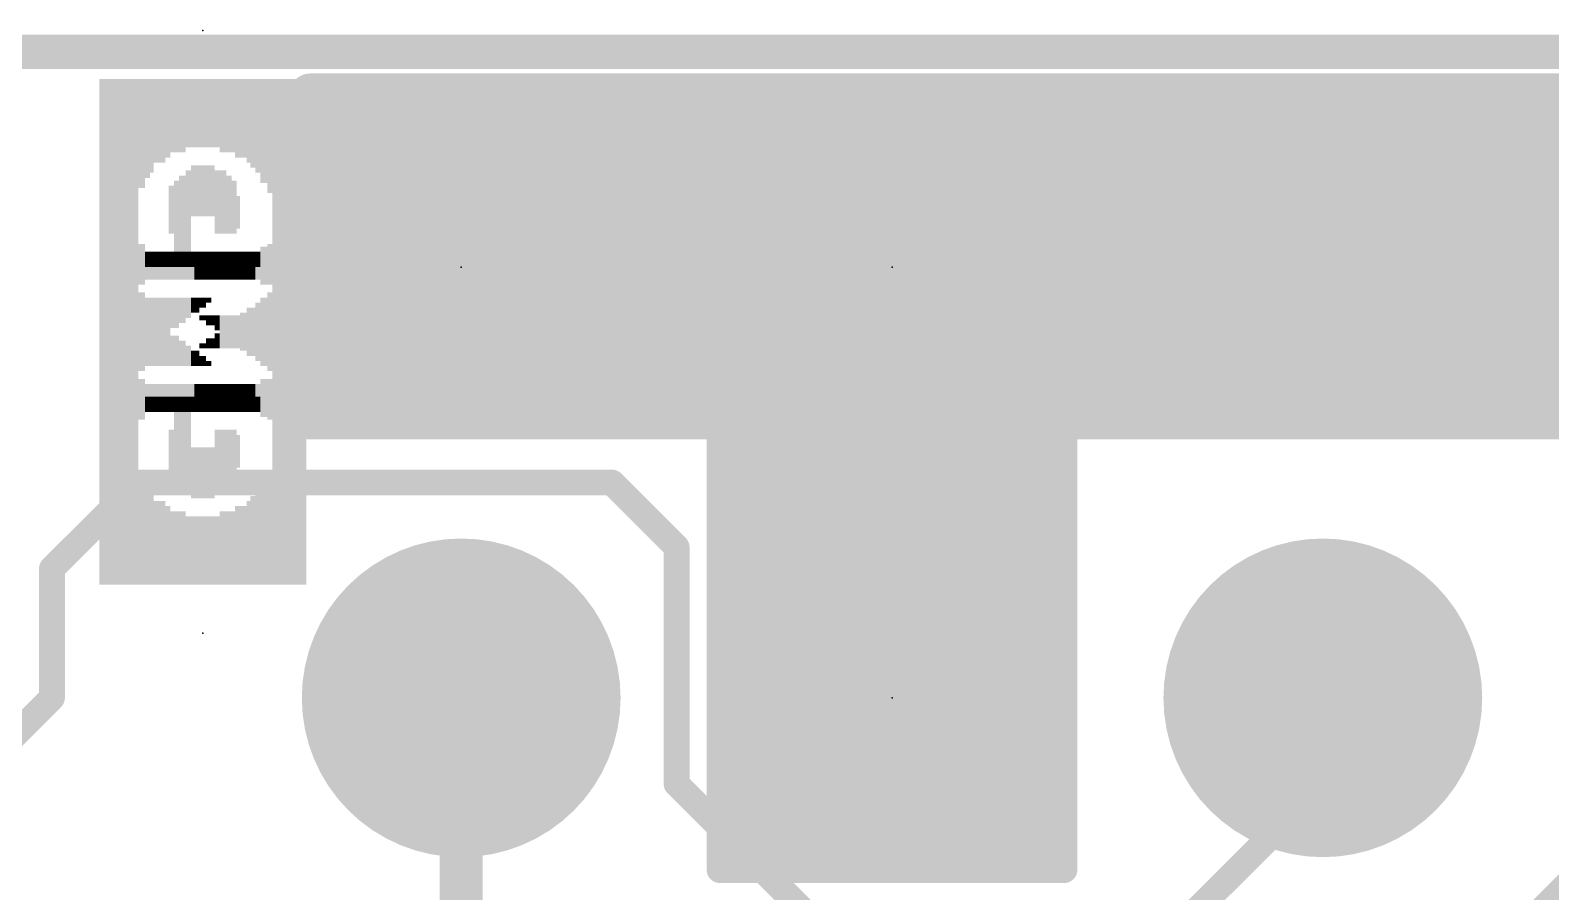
# Model space of a CAD drawing. Extents: x -34 to 73, y -65 to 31.
# Drawn here: x 10.16 to 19.12, y 25.53 to 30.61 of the extents above; entities that cross this region are included whole.
import ezdxf

# ---------------------------------------------------------------- set-up
doc = ezdxf.new("R2010")
doc.units = 0
for name, color, linetype in [('1', 12, 'CONTINUOUS'), ('16', 53, 'CONTINUOUS'), ('17', 254, 'CONTINUOUS'), ('20', 53, 'CONTINUOUS'), ('21', 41, 'CONTINUOUS'), ('22', 40, 'CONTINUOUS'), ('23', 53, 'CONTINUOUS'), ('24', 53, 'CONTINUOUS'), ('51', 53, 'CONTINUOUS')]:
    doc.layers.add(name, color=color, linetype=linetype)

# ---------------------------------------------------------------- blocks, each defined once
blk = doc.blocks.new('RECT')
blk.add_solid([(-0.5, -0.5), (0.5, -0.5), (-0.5, 0.5), (0.5, 0.5)])
blk = doc.blocks.new('ROUNDP')
at = {"const_width": 0.5}
blk.add_lwpolyline([(0, -0.25, 1), (0, 0.25, 1), (0, -0.25)], format="xyb", dxfattribs=at)

msp = doc.modelspace()

# ---------------------------------------------------------------- linework, layer by layer
at = {"layer": '1'}
for points, const_width in [([(44.45, 30.48), (0, 30.48)], 0.1524), ([(10.287, 27.432), (10.795, 27.94)], 0.1524), ([(10.795, 27.94), (11.811, 27.94)], 0.1524), ([(13.589, 27.94), (11.811, 27.94)], 0.1524), ([(13.97, 27.559), (13.589, 27.94)], 0.1524), ([(13.97, 26.162), (13.97, 27.559)], 0.1524), ([(10.287, 26.67), (10.287, 27.432)], 0.1524), ([(10.033, 26.416), (10.287, 26.67)], 0.1524), ([(12.7, 26.67), (12.7, 24.892)], 0.254), ([(15.113, 25.019), (13.97, 26.162)], 0.1524)]:
    msp.add_lwpolyline(points, dxfattribs=dict(at, const_width=const_width))
for points, const_width in [([(10.795, 27.9781, 1), (10.795, 27.9019)], 0.0762), ([(10.8219, 27.9131, 1), (10.7681, 27.9669)], 0.0762), ([(11.811, 27.9781, 1), (11.811, 27.9019)], 0.0762), ([(11.811, 27.9019, 1), (11.811, 27.9781)], 0.0762), ([(13.6159, 27.9669, 1), (13.5621, 27.9131)], 0.0762), ([(13.589, 27.9019, 1), (13.589, 27.9781)], 0.0762), ([(14.0081, 27.559, 1), (13.9319, 27.559)], 0.0762), ([(13.9431, 27.5321, 1), (13.9969, 27.5859)], 0.0762), ([(10.3251, 27.432, 1), (10.2489, 27.432)], 0.0762), ([(10.2601, 27.4589, 1), (10.3139, 27.4051)], 0.0762), ([(10.3139, 26.6431, 1), (10.2601, 26.6969)], 0.0762), ([(12.7635, 26.67, 1), (12.6365, 26.67)], 0.127), ([(10.2489, 26.67, 1), (10.3251, 26.67)], 0.0762), ([(13.9319, 26.162, 1), (14.0081, 26.162)], 0.0762), ([(13.9969, 26.1889, 1), (13.9431, 26.1351)], 0.0762)]:
    msp.add_lwpolyline(points, format="xyb", dxfattribs=dict(at, const_width=const_width))
at = {"layer": '16', "const_width": 0.1524}
for points in [[(0, 30.48), (44.45, 30.48)], [(17.78, 26.162), (17.78, 26.67)], [(18.669, 25.019), (20.32, 26.67)], [(17.018, 25.4), (17.78, 26.162)]]:
    msp.add_lwpolyline(points, dxfattribs=at)
at = {"layer": '16', "const_width": 0.0762}
for points in [[(17.8181, 26.67, 1), (17.7419, 26.67)], [(17.7419, 26.162, 1), (17.8181, 26.162)], [(17.8069, 26.1351, 1), (17.7531, 26.1889)]]:
    msp.add_lwpolyline(points, format="xyb", dxfattribs=at)
at = {"layer": '20', "const_width": 0.2032}
msp.add_lwpolyline([(38.1, 30.48), (9.652, 30.48)], dxfattribs=at)
at = {"layer": '21'}
for points, const_width in [([(11.811, 30.226), (36.703, 30.226)], 0.254), ([(11.811, 28.321), (11.811, 30.226)], 0.254), ([(11.811, 29.972), (36.703, 29.972)], 0.254), ([(11.811, 29.718), (36.703, 29.718)], 0.254), ([(11.811, 29.464), (36.703, 29.464)], 0.254), ([(11.811, 29.21), (36.703, 29.21)], 0.254), ([(11.811, 28.956), (36.703, 28.956)], 0.254), ([(11.811, 28.702), (36.703, 28.702)], 0.254), ([(11.811, 28.448), (36.703, 28.448)], 0.254), ([(36.703, 28.321), (11.811, 28.321)], 0.254), ([(14.224, 28.194), (16.256, 28.194)], 0.1524), ([(14.224, 25.654), (14.224, 28.194)], 0.1524), ([(16.256, 28.194), (16.256, 25.654)], 0.1524), ([(14.224, 28.0416), (16.256, 28.0416)], 0.1524), ([(14.224, 27.8892), (16.256, 27.8892)], 0.1524), ([(14.224, 27.7368), (16.256, 27.7368)], 0.1524), ([(14.224, 27.5844), (16.256, 27.5844)], 0.1524), ([(14.224, 27.432), (16.256, 27.432)], 0.1524), ([(14.224, 27.2796), (16.256, 27.2796)], 0.1524), ([(14.224, 27.1272), (16.256, 27.1272)], 0.1524), ([(14.224, 26.9748), (16.256, 26.9748)], 0.1524), ([(14.224, 26.8224), (16.256, 26.8224)], 0.1524), ([(14.224, 26.67), (16.256, 26.67)], 0.1524), ([(14.224, 26.5176), (16.256, 26.5176)], 0.1524), ([(14.224, 26.3652), (16.256, 26.3652)], 0.1524), ([(14.224, 26.2128), (16.256, 26.2128)], 0.1524), ([(14.224, 26.0604), (16.256, 26.0604)], 0.1524), ([(14.224, 25.908), (16.256, 25.908)], 0.1524), ([(14.224, 25.7556), (16.256, 25.7556)], 0.1524), ([(16.256, 25.654), (14.224, 25.654)], 0.1524)]:
    msp.add_lwpolyline(points, dxfattribs=dict(at, const_width=const_width))
for points, const_width in [([(11.811, 30.2895, 1), (11.811, 30.1625)], 0.127), ([(11.8745, 30.226, 1), (11.7475, 30.226)], 0.127), ([(11.811, 30.0355, 1), (11.811, 29.9085)], 0.127), ([(11.811, 29.7815, 1), (11.811, 29.6545)], 0.127), ([(11.811, 29.5275, 1), (11.811, 29.4005)], 0.127), ([(11.811, 29.2735, 1), (11.811, 29.1465)], 0.127), ([(11.811, 29.0195, 1), (11.811, 28.8925)], 0.127), ([(11.811, 28.7655, 1), (11.811, 28.6385)], 0.127), ([(11.811, 28.5115, 1), (11.811, 28.3845)], 0.127), ([(11.811, 28.3845, 1), (11.811, 28.2575)], 0.127), ([(11.7475, 28.321, 1), (11.8745, 28.321)], 0.127), ([(14.224, 28.2321, 1), (14.224, 28.1559)], 0.0762), ([(14.2621, 28.194, 1), (14.1859, 28.194)], 0.0762), ([(16.2941, 28.194, 1), (16.2179, 28.194)], 0.0762), ([(16.256, 28.1559, 1), (16.256, 28.2321)], 0.0762), ([(14.224, 28.0797, 1), (14.224, 28.0035)], 0.0762), ([(16.256, 28.0035, 1), (16.256, 28.0797)], 0.0762), ([(14.224, 27.9273, 1), (14.224, 27.8511)], 0.0762), ([(16.256, 27.8511, 1), (16.256, 27.9273)], 0.0762), ([(14.224, 27.7749, 1), (14.224, 27.6987)], 0.0762), ([(16.256, 27.6987, 1), (16.256, 27.7749)], 0.0762), ([(14.224, 27.6225, 1), (14.224, 27.5463)], 0.0762), ([(16.256, 27.5463, 1), (16.256, 27.6225)], 0.0762), ([(14.224, 27.4701, 1), (14.224, 27.3939)], 0.0762), ([(16.256, 27.3939, 1), (16.256, 27.4701)], 0.0762), ([(14.224, 27.3177, 1), (14.224, 27.2415)], 0.0762), ([(16.256, 27.2415, 1), (16.256, 27.3177)], 0.0762), ([(14.224, 27.1653, 1), (14.224, 27.0891)], 0.0762), ([(16.256, 27.0891, 1), (16.256, 27.1653)], 0.0762), ([(14.224, 27.0129, 1), (14.224, 26.9367)], 0.0762), ([(16.256, 26.9367, 1), (16.256, 27.0129)], 0.0762), ([(14.224, 26.8605, 1), (14.224, 26.7843)], 0.0762), ([(16.256, 26.7843, 1), (16.256, 26.8605)], 0.0762), ([(14.224, 26.7081, 1), (14.224, 26.6319)], 0.0762), ([(16.256, 26.6319, 1), (16.256, 26.7081)], 0.0762), ([(14.224, 26.5557, 1), (14.224, 26.4795)], 0.0762), ([(16.256, 26.4795, 1), (16.256, 26.5557)], 0.0762), ([(14.224, 26.4033, 1), (14.224, 26.3271)], 0.0762), ([(16.256, 26.3271, 1), (16.256, 26.4033)], 0.0762), ([(14.224, 26.2509, 1), (14.224, 26.1747)], 0.0762), ([(16.256, 26.1747, 1), (16.256, 26.2509)], 0.0762), ([(14.224, 26.0985, 1), (14.224, 26.0223)], 0.0762), ([(16.256, 26.0223, 1), (16.256, 26.0985)], 0.0762), ([(14.224, 25.9461, 1), (14.224, 25.8699)], 0.0762), ([(16.256, 25.8699, 1), (16.256, 25.9461)], 0.0762), ([(14.224, 25.7937, 1), (14.224, 25.7175)], 0.0762), ([(16.256, 25.7175, 1), (16.256, 25.7937)], 0.0762), ([(14.224, 25.6921, 1), (14.224, 25.6159)], 0.0762), ([(16.256, 25.6159, 1), (16.256, 25.6921)], 0.0762), ([(14.1859, 25.654, 1), (14.2621, 25.654)], 0.0762), ([(16.2179, 25.654, 1), (16.2941, 25.654)], 0.0762)]:
    msp.add_lwpolyline(points, format="xyb", dxfattribs=dict(at, const_width=const_width))
at = {"layer": '22'}
for points, const_width in [([(36.703, 30.226), (11.811, 30.226)], 0.254), ([(11.811, 30.226), (11.811, 28.321)], 0.254), ([(11.811, 29.972), (36.703, 29.972)], 0.254), ([(11.811, 29.718), (36.703, 29.718)], 0.254), ([(11.811, 29.464), (36.703, 29.464)], 0.254), ([(11.811, 29.21), (36.703, 29.21)], 0.254), ([(11.811, 28.956), (36.703, 28.956)], 0.254), ([(11.811, 28.702), (36.703, 28.702)], 0.254), ([(16.256, 28.575), (14.224, 28.575)], 0.1524), ([(14.224, 28.575), (14.224, 25.654)], 0.1524), ([(16.256, 25.654), (16.256, 28.575)], 0.1524), ([(11.811, 28.448), (36.703, 28.448)], 0.254), ([(14.224, 28.4988), (16.256, 28.4988)], 0.1524), ([(11.811, 28.321), (36.703, 28.321)], 0.254), ([(14.224, 28.3464), (16.256, 28.3464)], 0.1524), ([(14.224, 28.194), (16.256, 28.194)], 0.1524), ([(14.224, 28.0416), (16.256, 28.0416)], 0.1524), ([(14.224, 27.8892), (16.256, 27.8892)], 0.1524), ([(14.224, 27.7368), (16.256, 27.7368)], 0.1524), ([(14.224, 27.5844), (16.256, 27.5844)], 0.1524), ([(14.224, 27.432), (16.256, 27.432)], 0.1524), ([(14.224, 27.2796), (16.256, 27.2796)], 0.1524), ([(14.224, 27.1272), (16.256, 27.1272)], 0.1524), ([(14.224, 26.9748), (16.256, 26.9748)], 0.1524), ([(14.224, 26.8224), (16.256, 26.8224)], 0.1524), ([(14.224, 26.67), (16.256, 26.67)], 0.1524), ([(14.224, 26.5176), (16.256, 26.5176)], 0.1524), ([(14.224, 26.3652), (16.256, 26.3652)], 0.1524), ([(14.224, 26.2128), (16.256, 26.2128)], 0.1524), ([(14.224, 26.0604), (16.256, 26.0604)], 0.1524), ([(14.224, 25.908), (16.256, 25.908)], 0.1524), ([(14.224, 25.7556), (16.256, 25.7556)], 0.1524), ([(14.224, 25.654), (16.256, 25.654)], 0.1524)]:
    msp.add_lwpolyline(points, dxfattribs=dict(at, const_width=const_width))
for points, const_width in [([(11.811, 30.2895, 1), (11.811, 30.1625)], 0.127), ([(11.8745, 30.226, 1), (11.7475, 30.226)], 0.127), ([(11.811, 30.0355, 1), (11.811, 29.9085)], 0.127), ([(11.811, 29.7815, 1), (11.811, 29.6545)], 0.127), ([(11.811, 29.5275, 1), (11.811, 29.4005)], 0.127), ([(11.811, 29.2735, 1), (11.811, 29.1465)], 0.127), ([(11.811, 29.0195, 1), (11.811, 28.8925)], 0.127), ([(11.811, 28.7655, 1), (11.811, 28.6385)], 0.127), ([(14.224, 28.6131, 1), (14.224, 28.5369)], 0.0762), ([(14.2621, 28.575, 1), (14.1859, 28.575)], 0.0762), ([(16.2941, 28.575, 1), (16.2179, 28.575)], 0.0762), ([(16.256, 28.5369, 1), (16.256, 28.6131)], 0.0762), ([(11.811, 28.5115, 1), (11.811, 28.3845)], 0.127), ([(14.224, 28.5369, 1), (14.224, 28.4607)], 0.0762), ([(16.256, 28.4607, 1), (16.256, 28.5369)], 0.0762), ([(11.811, 28.3845, 1), (11.811, 28.2575)], 0.127), ([(14.224, 28.3845, 1), (14.224, 28.3083)], 0.0762), ([(16.256, 28.3083, 1), (16.256, 28.3845)], 0.0762), ([(11.7475, 28.321, 1), (11.8745, 28.321)], 0.127), ([(14.224, 28.2321, 1), (14.224, 28.1559)], 0.0762), ([(16.256, 28.1559, 1), (16.256, 28.2321)], 0.0762), ([(14.224, 28.0797, 1), (14.224, 28.0035)], 0.0762), ([(16.256, 28.0035, 1), (16.256, 28.0797)], 0.0762), ([(14.224, 27.9273, 1), (14.224, 27.8511)], 0.0762), ([(16.256, 27.8511, 1), (16.256, 27.9273)], 0.0762), ([(14.224, 27.7749, 1), (14.224, 27.6987)], 0.0762), ([(16.256, 27.6987, 1), (16.256, 27.7749)], 0.0762), ([(14.224, 27.6225, 1), (14.224, 27.5463)], 0.0762), ([(16.256, 27.5463, 1), (16.256, 27.6225)], 0.0762), ([(14.224, 27.4701, 1), (14.224, 27.3939)], 0.0762), ([(16.256, 27.3939, 1), (16.256, 27.4701)], 0.0762), ([(14.224, 27.3177, 1), (14.224, 27.2415)], 0.0762), ([(16.256, 27.2415, 1), (16.256, 27.3177)], 0.0762), ([(14.224, 27.1653, 1), (14.224, 27.0891)], 0.0762), ([(16.256, 27.0891, 1), (16.256, 27.1653)], 0.0762), ([(14.224, 27.0129, 1), (14.224, 26.9367)], 0.0762), ([(16.256, 26.9367, 1), (16.256, 27.0129)], 0.0762), ([(14.224, 26.8605, 1), (14.224, 26.7843)], 0.0762), ([(16.256, 26.7843, 1), (16.256, 26.8605)], 0.0762), ([(14.224, 26.7081, 1), (14.224, 26.6319)], 0.0762), ([(16.256, 26.6319, 1), (16.256, 26.7081)], 0.0762), ([(14.224, 26.5557, 1), (14.224, 26.4795)], 0.0762), ([(16.256, 26.4795, 1), (16.256, 26.5557)], 0.0762), ([(14.224, 26.4033, 1), (14.224, 26.3271)], 0.0762), ([(16.256, 26.3271, 1), (16.256, 26.4033)], 0.0762), ([(14.224, 26.2509, 1), (14.224, 26.1747)], 0.0762), ([(16.256, 26.1747, 1), (16.256, 26.2509)], 0.0762), ([(14.224, 26.0985, 1), (14.224, 26.0223)], 0.0762), ([(16.256, 26.0223, 1), (16.256, 26.0985)], 0.0762), ([(14.224, 25.9461, 1), (14.224, 25.8699)], 0.0762), ([(16.256, 25.8699, 1), (16.256, 25.9461)], 0.0762), ([(14.224, 25.7937, 1), (14.224, 25.7175)], 0.0762), ([(16.256, 25.7175, 1), (16.256, 25.7937)], 0.0762), ([(14.224, 25.6921, 1), (14.224, 25.6159)], 0.0762), ([(16.256, 25.6159, 1), (16.256, 25.6921)], 0.0762), ([(14.1859, 25.654, 1), (14.2621, 25.654)], 0.0762), ([(16.2179, 25.654, 1), (16.2941, 25.654)], 0.0762)]:
    msp.add_lwpolyline(points, format="xyb", dxfattribs=dict(at, const_width=const_width))
at = {"layer": '23'}
for p in [(12.7, 29.21), (15.24, 29.21), (11.176, 27.051), (15.24, 26.67)]:
    msp.add_point(p, dxfattribs=at)
at = {"layer": '24'}
msp.add_point((11.176, 30.607), dxfattribs=at)

# ---------------------------------------------------------------- block references
at = {"layer": '17', "xscale": 1.8796, "yscale": 1.8796}
for p in [(12.7, 29.21), (12.7, 29.21), (12.7, 26.67), (12.7, 26.67)]:
    msp.add_blockref('ROUNDP', p, dxfattribs=at)
at = {"layer": '17', "xscale": 1.8796, "yscale": 1.8796, "rotation": 90}
for p in [(15.24, 29.21), (15.24, 29.21), (17.78, 29.21), (17.78, 29.21), (15.24, 26.67), (15.24, 26.67), (17.78, 26.67), (17.78, 26.67)]:
    msp.add_blockref('ROUNDP', p, dxfattribs=at)
at = {"layer": '21', "rotation": 90}
for p, xscale, yscale in [((10.581, 28.866), 2.91, 0.03), ((10.611, 28.866), 2.91, 0.03), ((10.636, 28.866), 2.91, 0.02), ((10.666, 28.866), 2.91, 0.04), ((10.701, 28.866), 2.91, 0.03), ((10.731, 28.866), 2.91, 0.03), ((10.756, 28.866), 2.91, 0.02), ((10.781, 29.271), 2.1, 0.03), ((10.816, 30.036), 0.57, 0.04), ((10.851, 30.066), 0.51, 0.03), ((10.871, 30.081), 0.48, 0.03), ((10.901, 30.096), 0.45, 0.03), ((10.936, 30.111), 0.42, 0.04), ((10.971, 30.126), 0.39, 0.03), ((10.991, 30.141), 0.36, 0.03), ((11.021, 30.141), 0.36, 0.03), ((11.056, 30.156), 0.33, 0.04), ((11.091, 30.156), 0.33, 0.03), ((11.121, 30.156), 0.33, 0.03), ((11.141, 30.156), 0.33, 0.03), ((11.176, 30.156), 0.33, 0.04), ((11.211, 30.156), 0.33, 0.03), ((11.231, 30.156), 0.33, 0.03), ((11.261, 30.156), 0.33, 0.03), ((11.296, 30.156), 0.33, 0.04), ((11.331, 30.141), 0.36, 0.03), ((11.361, 30.141), 0.36, 0.03), ((11.381, 30.126), 0.39, 0.03), ((11.416, 30.126), 0.39, 0.04), ((11.451, 30.111), 0.42, 0.03), ((11.471, 30.096), 0.45, 0.03), ((11.501, 30.081), 0.48, 0.03), ((11.536, 30.051), 0.54, 0.04), ((11.571, 30.006), 0.63, 0.03), ((11.601, 28.866), 2.91, 0.03), ((11.631, 28.866), 2.91, 0.03), ((11.661, 28.866), 2.91, 0.03), ((11.681, 28.866), 2.91, 0.03), ((11.711, 28.866), 2.91, 0.03), ((11.741, 28.866), 2.91, 0.03), ((11.771, 28.866), 2.91, 0.03), ((11.091, 29.646), 0.27, 0.03), ((11.121, 29.661), 0.3, 0.03), ((11.141, 29.661), 0.3, 0.03), ((11.176, 29.661), 0.3, 0.04), ((11.211, 29.661), 0.3, 0.03), ((11.231, 29.661), 0.3, 0.03), ((11.261, 29.646), 0.27, 0.03), ((11.296, 29.646), 0.27, 0.04), ((10.991, 29.601), 0.18, 0.03), ((11.021, 29.616), 0.21, 0.03), ((11.056, 29.631), 0.24, 0.04), ((11.331, 29.631), 0.24, 0.03), ((11.361, 29.616), 0.21, 0.03), ((11.381, 29.571), 0.12, 0.03), ((10.816, 29.271), 0.12, 0.04), ((11.536, 29.271), 0.12, 0.04), ((11.571, 29.256), 0.15, 0.03), ((10.851, 29.256), 0.09, 0.03), ((10.871, 29.256), 0.09, 0.03), ((10.901, 29.256), 0.09, 0.03), ((10.936, 29.256), 0.09, 0.04), ((10.971, 29.256), 0.09, 0.03), ((10.991, 29.256), 0.09, 0.03), ((11.021, 29.256), 0.09, 0.03), ((11.056, 29.256), 0.09, 0.04), ((11.091, 29.256), 0.09, 0.03), ((11.121, 29.256), 0.09, 0.03), ((11.141, 29.256), 0.09, 0.03), ((11.176, 29.256), 0.09, 0.04), ((11.211, 29.256), 0.09, 0.03), ((11.231, 29.256), 0.09, 0.03), ((11.261, 29.256), 0.09, 0.03), ((11.296, 29.256), 0.09, 0.04), ((11.331, 29.256), 0.09, 0.03), ((11.361, 29.256), 0.09, 0.03), ((11.381, 29.256), 0.09, 0.03), ((11.416, 29.256), 0.09, 0.04), ((11.451, 29.256), 0.09, 0.03), ((11.471, 29.256), 0.09, 0.03), ((11.501, 29.256), 0.09, 0.03), ((10.816, 28.881), 0.36, 0.04), ((11.571, 28.881), 0.36, 0.03), ((10.851, 28.881), 0.3, 0.03), ((10.871, 28.896), 0.27, 0.03), ((10.901, 28.896), 0.27, 0.03), ((10.936, 28.911), 0.24, 0.04), ((10.971, 28.926), 0.21, 0.03), ((10.991, 28.941), 0.18, 0.03), ((11.021, 28.941), 0.18, 0.03), ((11.056, 28.956), 0.15, 0.04), ((11.091, 28.971), 0.12, 0.03), ((11.121, 28.986), 0.09, 0.03), ((11.141, 28.986), 0.09, 0.03), ((11.176, 29.001), 0.06, 0.04), ((11.211, 29.016), 0.03, 0.03), ((11.451, 28.851), 0.24, 0.03), ((11.471, 28.851), 0.24, 0.03), ((11.501, 28.866), 0.27, 0.03), ((11.536, 28.866), 0.33, 0.04), ((11.331, 28.806), 0.15, 0.03), ((11.361, 28.806), 0.15, 0.03), ((11.381, 28.821), 0.18, 0.03), ((11.416, 28.836), 0.21, 0.04), ((11.211, 28.761), 0.06, 0.03), ((11.231, 28.761), 0.06, 0.03), ((11.261, 28.776), 0.09, 0.03), ((11.296, 28.791), 0.12, 0.04), ((11.176, 28.746), 0.03, 0.04), ((10.816, 28.431), 0.24, 0.04), ((10.851, 28.446), 0.15, 0.03), ((10.871, 28.461), 0.12, 0.03), ((10.901, 28.461), 0.12, 0.03), ((10.936, 28.461), 0.12, 0.04), ((10.971, 28.461), 0.12, 0.03), ((10.991, 28.446), 0.15, 0.03), ((11.021, 28.251), 0.54, 0.03), ((11.056, 28.236), 0.57, 0.04), ((11.091, 28.236), 0.57, 0.03), ((11.121, 28.461), 0.12, 0.03), ((11.141, 28.476), 0.09, 0.03), ((11.176, 28.476), 0.09, 0.04), ((11.211, 28.476), 0.09, 0.03), ((11.231, 28.476), 0.09, 0.03), ((11.261, 28.476), 0.09, 0.03), ((11.296, 28.476), 0.09, 0.04), ((11.331, 28.476), 0.09, 0.03), ((11.361, 28.476), 0.09, 0.03), ((11.381, 28.476), 0.09, 0.03), ((11.416, 28.476), 0.09, 0.04), ((11.451, 28.476), 0.09, 0.03), ((11.471, 28.476), 0.09, 0.03), ((11.501, 28.461), 0.12, 0.03), ((11.536, 28.461), 0.18, 0.04), ((11.571, 28.431), 0.24, 0.03), ((10.991, 28.146), 0.21, 0.03), ((11.261, 28.101), 0.3, 0.03), ((11.296, 28.101), 0.3, 0.04), ((11.331, 28.116), 0.27, 0.03), ((11.361, 28.131), 0.24, 0.03), ((11.381, 28.146), 0.15, 0.03), ((11.121, 28.026), 0.21, 0.03), ((11.141, 28.011), 0.18, 0.03), ((11.176, 28.011), 0.18, 0.04), ((11.211, 28.011), 0.18, 0.03), ((11.231, 28.011), 0.18, 0.03), ((10.781, 27.726), 0.63, 0.03), ((10.816, 27.696), 0.57, 0.04), ((11.571, 27.711), 0.6, 0.03), ((10.851, 27.666), 0.51, 0.03), ((10.871, 27.651), 0.48, 0.03), ((11.501, 27.651), 0.48, 0.03), ((11.536, 27.681), 0.54, 0.04), ((10.901, 27.621), 0.42, 0.03), ((10.936, 27.621), 0.42, 0.04), ((10.971, 27.606), 0.39, 0.03), ((11.381, 27.606), 0.39, 0.03), ((11.416, 27.606), 0.39, 0.04), ((11.451, 27.621), 0.42, 0.03), ((11.471, 27.636), 0.45, 0.03), ((10.991, 27.591), 0.36, 0.03), ((11.021, 27.591), 0.36, 0.03), ((11.056, 27.591), 0.36, 0.04), ((11.091, 27.576), 0.33, 0.03), ((11.121, 27.576), 0.33, 0.03), ((11.141, 27.576), 0.33, 0.03), ((11.176, 27.576), 0.33, 0.04), ((11.211, 27.576), 0.33, 0.03), ((11.231, 27.576), 0.33, 0.03), ((11.261, 27.576), 0.33, 0.03), ((11.296, 27.591), 0.36, 0.04), ((11.331, 27.591), 0.36, 0.03), ((11.361, 27.591), 0.36, 0.03)]:
    msp.add_blockref('RECT', p, dxfattribs=dict(at, xscale=xscale, yscale=yscale))
at = {"layer": '22', "rotation": 270}
for p, xscale, yscale in [((10.581, 28.792), 2.91, 0.03), ((10.611, 28.792), 2.91, 0.03), ((10.636, 28.792), 2.91, 0.02), ((10.666, 28.792), 2.91, 0.04), ((10.701, 28.792), 2.91, 0.03), ((10.731, 28.792), 2.91, 0.03), ((10.756, 28.792), 2.91, 0.02), ((10.781, 29.932), 0.63, 0.03), ((10.816, 29.962), 0.57, 0.04), ((10.851, 29.992), 0.51, 0.03), ((10.871, 30.007), 0.48, 0.03), ((10.901, 30.037), 0.42, 0.03), ((10.936, 30.037), 0.42, 0.04), ((10.971, 30.052), 0.39, 0.03), ((10.991, 30.067), 0.36, 0.03), ((11.021, 30.067), 0.36, 0.03), ((11.056, 30.067), 0.36, 0.04), ((11.091, 30.082), 0.33, 0.03), ((11.121, 30.082), 0.33, 0.03), ((11.141, 30.082), 0.33, 0.03), ((11.176, 30.082), 0.33, 0.04), ((11.211, 30.082), 0.33, 0.03), ((11.231, 30.082), 0.33, 0.03), ((11.261, 30.082), 0.33, 0.03), ((11.296, 30.067), 0.36, 0.04), ((11.331, 30.067), 0.36, 0.03), ((11.361, 30.067), 0.36, 0.03), ((11.381, 30.052), 0.39, 0.03), ((11.416, 30.052), 0.39, 0.04), ((11.451, 30.037), 0.42, 0.03), ((11.471, 30.022), 0.45, 0.03), ((11.501, 30.007), 0.48, 0.03), ((11.536, 29.977), 0.54, 0.04), ((11.571, 29.947), 0.6, 0.03), ((11.601, 28.792), 2.91, 0.03), ((11.631, 28.792), 2.91, 0.03), ((11.661, 28.792), 2.91, 0.03), ((11.681, 28.792), 2.91, 0.03), ((11.711, 28.792), 2.91, 0.03), ((11.741, 28.792), 2.91, 0.03), ((11.771, 28.792), 2.91, 0.03), ((11.021, 29.407), 0.54, 0.03), ((11.056, 29.422), 0.57, 0.04), ((11.091, 29.422), 0.57, 0.03), ((11.121, 29.632), 0.21, 0.03), ((11.141, 29.647), 0.18, 0.03), ((11.176, 29.647), 0.18, 0.04), ((11.211, 29.647), 0.18, 0.03), ((11.231, 29.647), 0.18, 0.03), ((11.261, 29.557), 0.3, 0.03), ((11.296, 29.557), 0.3, 0.04), ((11.331, 29.542), 0.27, 0.03), ((10.991, 29.512), 0.21, 0.03), ((11.361, 29.527), 0.24, 0.03), ((11.381, 29.512), 0.15, 0.03), ((10.781, 28.387), 2.1, 0.03), ((10.816, 29.227), 0.24, 0.04), ((11.571, 29.227), 0.24, 0.03), ((10.851, 29.212), 0.15, 0.03), ((10.871, 29.197), 0.12, 0.03), ((10.901, 29.197), 0.12, 0.03), ((10.936, 29.197), 0.12, 0.04), ((10.971, 29.197), 0.12, 0.03), ((10.991, 29.212), 0.15, 0.03), ((11.121, 29.197), 0.12, 0.03), ((11.141, 29.182), 0.09, 0.03), ((11.176, 29.182), 0.09, 0.04), ((11.211, 29.182), 0.09, 0.03), ((11.231, 29.182), 0.09, 0.03), ((11.261, 29.182), 0.09, 0.03), ((11.296, 29.182), 0.09, 0.04), ((11.331, 29.182), 0.09, 0.03), ((11.361, 29.182), 0.09, 0.03), ((11.381, 29.182), 0.09, 0.03), ((11.416, 29.182), 0.09, 0.04), ((11.451, 29.182), 0.09, 0.03), ((11.471, 29.182), 0.09, 0.03), ((11.501, 29.197), 0.12, 0.03), ((11.536, 29.197), 0.18, 0.04), ((10.816, 28.777), 0.36, 0.04), ((11.536, 28.792), 0.33, 0.04), ((11.571, 28.777), 0.36, 0.03), ((10.851, 28.777), 0.3, 0.03), ((10.871, 28.762), 0.27, 0.03), ((10.901, 28.762), 0.27, 0.03), ((10.936, 28.747), 0.24, 0.04), ((11.176, 28.912), 0.03, 0.04), ((11.211, 28.897), 0.06, 0.03), ((11.231, 28.897), 0.06, 0.03), ((11.261, 28.882), 0.09, 0.03), ((11.296, 28.867), 0.12, 0.04), ((11.331, 28.852), 0.15, 0.03), ((11.361, 28.852), 0.15, 0.03), ((11.381, 28.837), 0.18, 0.03), ((11.416, 28.822), 0.21, 0.04), ((11.451, 28.807), 0.24, 0.03), ((11.471, 28.807), 0.24, 0.03), ((11.501, 28.792), 0.27, 0.03), ((10.971, 28.732), 0.21, 0.03), ((10.991, 28.717), 0.18, 0.03), ((11.021, 28.717), 0.18, 0.03), ((11.056, 28.702), 0.15, 0.04), ((11.091, 28.687), 0.12, 0.03), ((11.121, 28.672), 0.09, 0.03), ((11.141, 28.672), 0.09, 0.03), ((11.176, 28.657), 0.06, 0.04), ((11.211, 28.642), 0.03, 0.03), ((10.816, 28.387), 0.12, 0.04), ((10.851, 28.402), 0.09, 0.03), ((10.871, 28.402), 0.09, 0.03), ((10.901, 28.402), 0.09, 0.03), ((10.936, 28.402), 0.09, 0.04), ((10.971, 28.402), 0.09, 0.03), ((10.991, 28.402), 0.09, 0.03), ((11.021, 28.402), 0.09, 0.03), ((11.056, 28.402), 0.09, 0.04), ((11.091, 28.402), 0.09, 0.03), ((11.121, 28.402), 0.09, 0.03), ((11.141, 28.402), 0.09, 0.03), ((11.176, 28.402), 0.09, 0.04), ((11.211, 28.402), 0.09, 0.03), ((11.231, 28.402), 0.09, 0.03), ((11.261, 28.402), 0.09, 0.03), ((11.296, 28.402), 0.09, 0.04), ((11.331, 28.402), 0.09, 0.03), ((11.361, 28.402), 0.09, 0.03), ((11.381, 28.402), 0.09, 0.03), ((11.416, 28.402), 0.09, 0.04), ((11.451, 28.402), 0.09, 0.03), ((11.471, 28.402), 0.09, 0.03), ((11.501, 28.402), 0.09, 0.03), ((11.536, 28.387), 0.12, 0.04), ((11.571, 28.402), 0.15, 0.03), ((10.991, 28.057), 0.18, 0.03), ((11.021, 28.042), 0.21, 0.03), ((11.056, 28.027), 0.24, 0.04), ((11.091, 28.012), 0.27, 0.03), ((11.121, 27.997), 0.3, 0.03), ((11.141, 27.997), 0.3, 0.03), ((11.176, 27.997), 0.3, 0.04), ((11.211, 27.997), 0.3, 0.03), ((11.231, 27.997), 0.3, 0.03), ((11.261, 28.012), 0.27, 0.03), ((11.296, 28.012), 0.27, 0.04), ((11.331, 28.027), 0.24, 0.03), ((11.361, 28.042), 0.21, 0.03), ((11.381, 28.087), 0.12, 0.03), ((11.571, 27.652), 0.63, 0.03), ((10.816, 27.622), 0.57, 0.04), ((11.536, 27.607), 0.54, 0.04), ((10.851, 27.592), 0.51, 0.03), ((10.871, 27.577), 0.48, 0.03), ((10.901, 27.562), 0.45, 0.03), ((11.471, 27.562), 0.45, 0.03), ((11.501, 27.577), 0.48, 0.03), ((10.936, 27.547), 0.42, 0.04), ((10.971, 27.532), 0.39, 0.03), ((10.991, 27.517), 0.36, 0.03), ((11.021, 27.517), 0.36, 0.03), ((11.331, 27.517), 0.36, 0.03), ((11.361, 27.517), 0.36, 0.03), ((11.381, 27.532), 0.39, 0.03), ((11.416, 27.532), 0.39, 0.04), ((11.451, 27.547), 0.42, 0.03), ((11.056, 27.502), 0.33, 0.04), ((11.091, 27.502), 0.33, 0.03), ((11.121, 27.502), 0.33, 0.03), ((11.141, 27.502), 0.33, 0.03), ((11.176, 27.502), 0.33, 0.04), ((11.211, 27.502), 0.33, 0.03), ((11.231, 27.502), 0.33, 0.03), ((11.261, 27.502), 0.33, 0.03), ((11.296, 27.502), 0.33, 0.04)]:
    msp.add_blockref('RECT', p, dxfattribs=dict(at, xscale=xscale, yscale=yscale))
at = {"layer": '51', "xscale": 0.508, "yscale": 0.508, "rotation": 270}
for p in [(12.7, 29.21), (12.7, 26.67)]:
    msp.add_blockref('RECT', p, dxfattribs=at)
at = {"layer": '51', "xscale": 0.508, "yscale": 0.508}
for p in [(15.24, 29.21), (17.78, 29.21), (15.24, 26.67), (17.78, 26.67)]:
    msp.add_blockref('RECT', p, dxfattribs=at)

doc.saveas('drawing.dxf')
